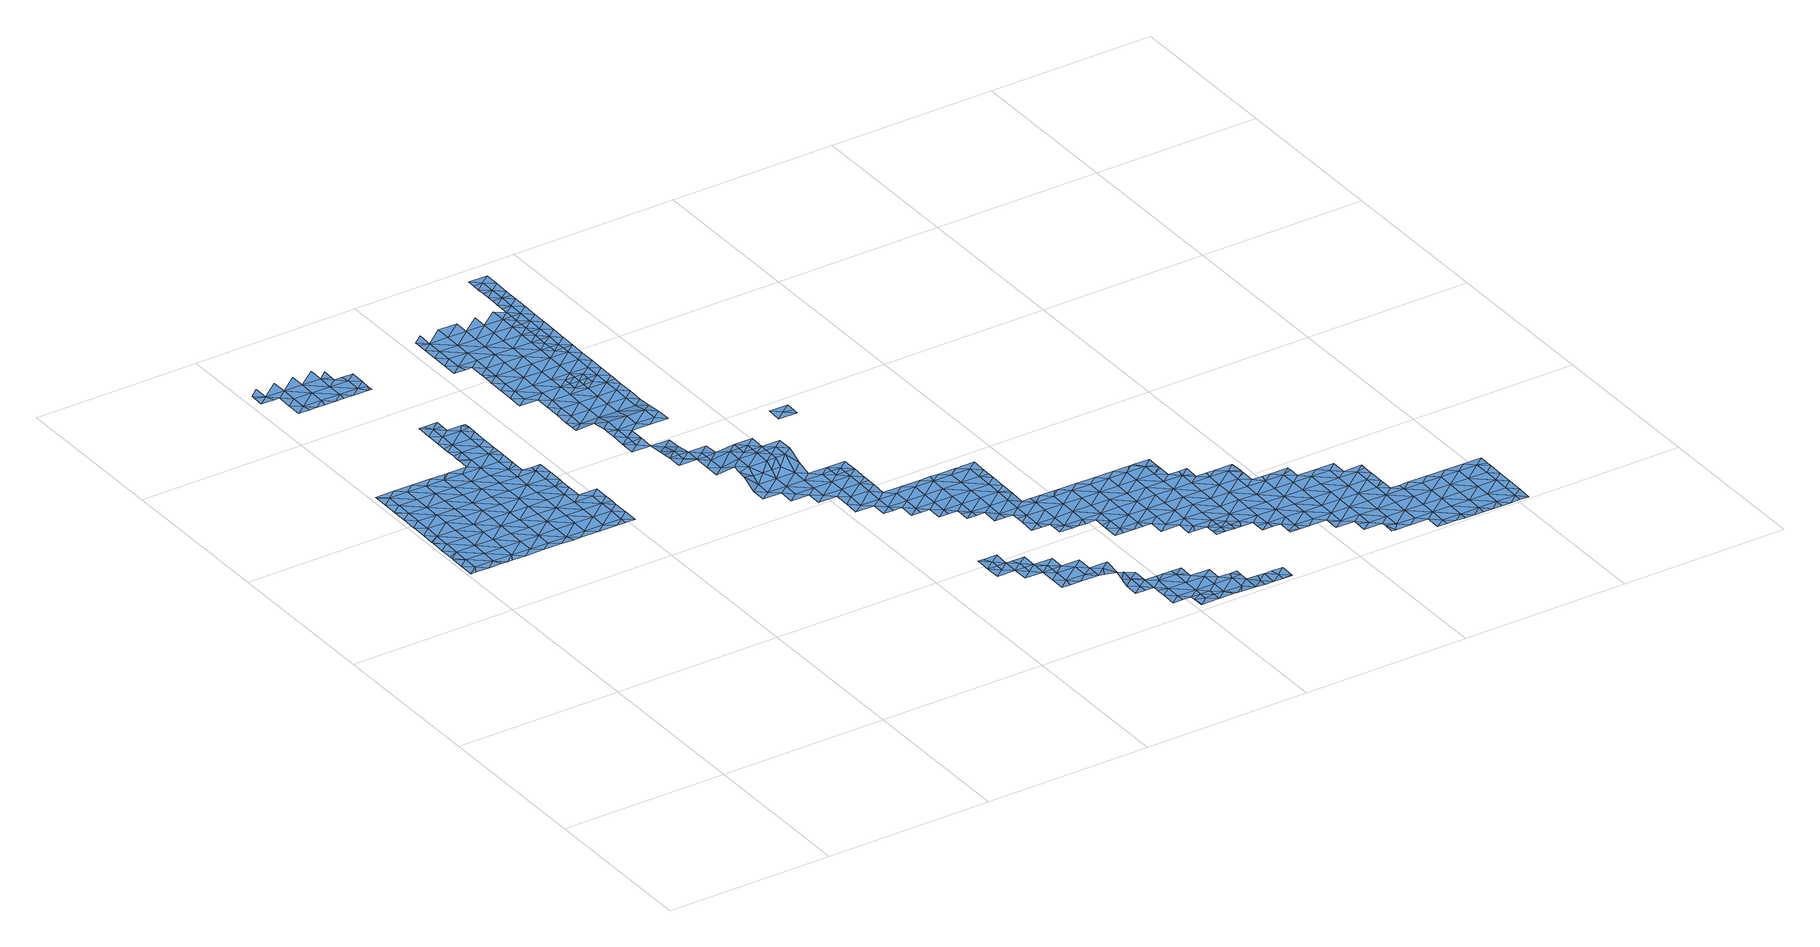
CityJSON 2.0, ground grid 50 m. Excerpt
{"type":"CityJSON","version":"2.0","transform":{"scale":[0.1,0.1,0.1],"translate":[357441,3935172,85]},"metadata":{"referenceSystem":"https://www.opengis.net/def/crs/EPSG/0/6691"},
"CityObjects":{
"waterbody1":{"type":"WaterBody","attributes":{"name":"9","class":"1140","function":"1","WaterBodyRiverFloodingRiskAttribute.description":"5","WaterBodyRiverFloodingRiskAttribute.rankOrg":"2","WaterBodyRiverFloodingRiskAttribute.adminType":"2","WaterBodyRiverFloodingRiskAttribute.scale":"L1"},"geometry":[{"type":"MultiSurface","lod":"1","boundaries":[[[0,1,2]],[[3,0,2]],[[1,0,4]],[[5,4,0]],[[6,7,8]],[[9,6,8]],[[7,6,10]],[[0,3,11]],[[12,11,10]],[[13,0,11]],[[12,10,6]],[[13,14,0]],[[9,15,6]],[[12,13,11]],[[6,16,12]],[[6,15,17]],[[12,16,13]],[[15,18,17]],[[16,6,17]],[[19,17,18]],[[20,13,16]],[[21,13,20]],[[19,22,17]],[[17,22,16]],[[23,20,16]],[[24,22,19]],[[22,23,16]],[[23,25,20]],[[24,26,22]],[[26,27,22]],[[20,25,28]],[[23,29,25]],[[23,22,27]],[[30,27,26]],[[31,32,25]],[[23,33,29]],[[25,29,31]],[[23,27,33]],[[33,34,29]],[[35,27,30]],[[36,33,27]],[[35,30,37]],[[27,35,36]],[[34,33,38]],[[33,36,38]]]}]},
"waterbody2":{"type":"WaterBody","attributes":{"name":"9","class":"1140","function":"1","WaterBodyRiverFloodingRiskAttribute.description":"5","WaterBodyRiverFloodingRiskAttribute.rankOrg":"2","WaterBodyRiverFloodingRiskAttribute.adminType":"2","WaterBodyRiverFloodingRiskAttribute.scale":"L1"},"geometry":[{"type":"MultiSurface","lod":"1","boundaries":[[[39,40,41]],[[42,43,44]],[[45,46,42]],[[42,41,43]],[[47,48,49]],[[47,49,50]],[[50,49,51]],[[49,52,51]],[[52,49,53]],[[52,53,54]],[[55,56,57]],[[58,59,60]],[[61,62,55]],[[45,63,46]],[[45,42,44]],[[64,65,66]],[[61,66,67]],[[68,69,67]],[[70,71,72]],[[73,74,70]],[[43,74,44]],[[40,43,41]],[[50,51,40]],[[75,76,77]],[[52,78,51]],[[79,78,80]],[[79,81,82]],[[83,82,84]],[[85,86,87]],[[86,88,89]],[[90,83,91]],[[92,93,90]],[[94,93,95]],[[94,96,97]],[[98,99,100]],[[101,99,98]],[[102,100,99]],[[100,102,103]],[[102,99,104]],[[104,99,105]],[[105,99,106]],[[107,105,106]],[[80,78,52]],[[102,104,108]],[[102,108,109]],[[109,110,102]],[[103,102,110]],[[109,111,110]],[[112,113,114]],[[115,111,109]],[[108,116,109]],[[108,117,116]],[[118,113,119]],[[88,118,89]],[[120,121,122]],[[87,86,89]],[[87,123,124]],[[125,123,76]],[[126,127,122]],[[77,76,128]],[[128,129,130]],[[131,132,129]],[[122,133,126]],[[133,122,121]],[[117,121,116]],[[134,135,131]],[[108,104,117]],[[105,136,104]],[[134,137,135]],[[138,135,137]],[[107,139,140]],[[141,139,107]],[[107,142,141]],[[142,107,106]],[[106,99,101]],[[54,80,52]],[[143,80,54]],[[143,79,80]],[[79,143,144]],[[79,144,81]],[[145,81,144]],[[146,147,81]],[[147,148,84]],[[83,84,91]],[[148,91,84]],[[90,91,92]],[[92,91,149]],[[149,91,148]],[[149,150,92]],[[151,92,150]],[[151,152,92]],[[152,93,92]],[[95,93,152]],[[96,94,153]],[[153,94,95]],[[146,81,145]],[[154,155,156]],[[156,155,157]],[[158,159,160]],[[158,161,159]],[[157,155,162]],[[163,162,164]],[[163,165,166]],[[166,167,168]],[[159,161,168]],[[169,49,48]],[[170,47,50]],[[49,169,53]],[[56,55,62]],[[54,53,171]],[[143,54,172]],[[143,173,144]],[[144,173,145]],[[147,84,81]],[[82,81,84]],[[174,68,175]],[[68,174,69]],[[67,69,176]],[[67,176,61]],[[61,176,62]],[[57,60,55]],[[55,60,59]],[[55,59,61]],[[59,66,61]],[[64,66,59]],[[58,64,59]],[[177,64,58]],[[63,64,177]],[[45,64,63]],[[64,45,44]],[[64,44,65]],[[44,74,65]],[[74,73,65]],[[65,73,66]],[[73,70,72]],[[73,72,66]],[[66,72,67]],[[67,72,68]],[[72,71,68]],[[71,138,68]],[[70,138,71]],[[132,131,135]],[[135,138,132]],[[70,132,138]],[[129,132,70]],[[130,129,70]],[[74,130,70]],[[74,128,130]],[[77,128,74]],[[43,77,74]],[[75,77,43]],[[40,75,43]],[[51,75,40]],[[75,51,76]],[[51,125,76]],[[78,125,51]],[[124,123,125]],[[78,124,125]],[[79,124,78]],[[82,124,79]],[[85,87,124]],[[85,124,82]],[[85,82,83]],[[85,83,86]],[[86,83,88]],[[88,83,90]],[[93,88,90]],[[94,88,93]],[[118,88,94]],[[118,94,97]],[[118,97,113]],[[97,114,113]],[[114,97,96]],[[112,115,113]],[[113,115,109]],[[109,119,113]],[[119,109,116]],[[116,121,119]],[[119,121,120]],[[119,120,118]],[[118,120,89]],[[122,89,120]],[[89,122,87]],[[87,122,127]],[[87,127,123]],[[123,127,76]],[[76,127,126]],[[76,126,128]],[[128,126,129]],[[129,126,131]],[[131,126,133]],[[121,131,133]],[[117,131,121]],[[131,117,134]],[[134,117,104]],[[134,104,136]],[[134,136,137]],[[178,155,154]],[[179,155,178]],[[180,155,179]],[[162,155,180]],[[162,180,164]],[[181,182,163]],[[182,183,163]],[[182,184,183]],[[184,185,183]],[[186,173,187]],[[143,187,173]],[[187,143,188]],[[188,143,172]],[[172,189,188]],[[190,189,172]],[[191,167,165]],[[167,166,165]],[[191,165,188]],[[183,188,165]],[[192,191,188]],[[142,193,141]],[[190,54,171]],[[54,190,172]],[[192,188,189]],[[183,187,188]],[[186,187,185]],[[187,183,185]],[[163,183,165]],[[181,163,164]],[[193,142,194]],[[194,142,195]],[[195,142,106]],[[195,106,196]],[[196,106,101]],[[158,157,161]],[[161,157,162]],[[161,162,163]],[[161,163,166]],[[161,166,168]],[[40,170,50]],[[39,170,40]],[[197,136,105]],[[68,138,198]],[[199,200,201]],[[197,199,201]],[[197,107,140]],[[105,107,197]],[[198,175,68]],[[137,136,197]],[[201,137,197]],[[137,201,138]],[[138,201,198]],[[201,200,198]],[[198,200,175]],[[197,202,199]],[[202,197,140]]]}]},
"waterbody3":{"type":"WaterBody","attributes":{"name":"9","class":"1140","function":"1","WaterBodyRiverFloodingRiskAttribute.description":"5","WaterBodyRiverFloodingRiskAttribute.rankOrg":"2","WaterBodyRiverFloodingRiskAttribute.adminType":"2","WaterBodyRiverFloodingRiskAttribute.scale":"L1"},"geometry":[{"type":"MultiSurface","lod":"1","boundaries":[[[203,204,205]],[[204,203,206]],[[207,208,209]],[[210,203,205]],[[207,211,208]],[[212,213,206]],[[203,212,206]],[[211,214,208]],[[215,216,217]],[[218,209,208]],[[216,219,217]],[[220,209,218]],[[221,222,215]],[[223,224,225]],[[212,226,213]],[[224,227,225]],[[222,221,228]],[[229,230,223]],[[221,215,217]],[[225,229,223]],[[220,231,232]],[[233,213,226]],[[219,234,217]],[[220,218,231]],[[210,235,203]],[[236,218,208]],[[214,236,208]],[[237,212,203]],[[226,238,233]],[[227,239,225]],[[240,241,230]],[[242,221,217]],[[243,228,221]],[[229,240,230]],[[210,228,243]],[[244,245,246]],[[214,233,238]],[[247,242,217]],[[244,232,245]],[[247,217,234]],[[232,231,245]],[[243,235,210]],[[248,231,218]],[[249,229,225]],[[241,250,251]],[[240,250,241]],[[236,252,218]],[[236,214,238]],[[253,225,239]],[[251,250,254]],[[239,246,255]],[[246,245,255]],[[256,243,221]],[[203,235,237]],[[226,257,238]],[[258,221,242]],[[226,212,257]],[[250,259,254]],[[253,239,255]],[[258,256,221]],[[256,235,243]],[[257,212,237]],[[245,231,248]],[[249,225,253]],[[240,229,249]],[[260,236,238]],[[218,252,248]],[[261,255,245]],[[260,252,236]],[[262,261,245]],[[263,237,235]],[[264,238,257]],[[250,240,265]],[[266,253,255]],[[245,248,262]],[[258,242,267]],[[240,249,265]],[[260,238,264]],[[261,266,255]],[[268,257,237]],[[266,249,253]],[[235,256,269]],[[260,270,252]],[[250,265,271]],[[235,269,263]],[[257,268,264]],[[272,265,249]],[[273,258,267]],[[274,250,271]],[[248,252,275]],[[266,272,249]],[[275,252,270]],[[256,276,269]],[[237,263,268]],[[260,264,277]],[[256,258,276]],[[262,248,278]],[[279,270,260]],[[265,280,271]],[[281,260,277]],[[258,273,276]],[[282,263,269]],[[283,266,261]],[[284,264,268]],[[285,280,265]],[[267,286,273]],[[248,275,278]],[[277,264,284]],[[276,287,269]],[[285,265,272]],[[260,281,279]],[[288,274,271]],[[261,262,283]],[[287,282,269]],[[289,268,263]],[[280,288,271]],[[262,278,283]],[[290,276,273]],[[266,291,272]],[[292,270,279]],[[277,284,293]],[[282,289,263]],[[273,286,290]],[[294,284,268]],[[295,287,276]],[[275,270,296]],[[290,295,276]],[[275,297,278]],[[266,283,291]],[[291,298,272]],[[272,299,285]],[[292,279,300]],[[296,270,292]],[[293,284,301]],[[278,297,283]],[[287,302,282]],[[294,268,289]],[[300,303,292]],[[297,275,296]],[[287,295,302]],[[301,284,294]],[[283,304,291]],[[272,298,299]],[[280,285,305]],[[282,306,289]],[[282,302,306]],[[307,296,292]],[[308,309,303]],[[285,299,305]],[[310,292,303]],[[309,301,294]],[[308,301,309]],[[283,297,304]],[[289,311,294]],[[310,307,292]],[[312,313,291]],[[289,306,311]],[[314,297,296]],[[280,305,315]],[[310,303,309]],[[291,304,312]],[[298,291,313]],[[294,316,309]],[[317,294,311]],[[316,294,317]],[[304,297,318]],[[299,298,319]],[[316,320,309]],[[309,320,310]],[[321,322,304]],[[304,322,312]],[[314,296,307]],[[304,318,321]],[[298,313,319]],[[318,297,314]],[[305,299,323]],[[320,324,310]],[[310,324,307]],[[325,326,312]],[[325,312,322]],[[313,312,326]],[[299,319,323]],[[327,318,314]],[[324,328,307]],[[307,328,314]],[[329,330,313]],[[329,313,326]],[[319,313,330]],[[305,323,331]],[[332,333,319]],[[334,314,328]],[[332,319,330]],[[327,314,334]],[[323,319,333]],[[335,336,323]],[[335,323,333]],[[331,323,336]]]}]},
"waterbody4":{"type":"WaterBody","attributes":{"name":"9","class":"1140","function":"1","WaterBodyRiverFloodingRiskAttribute.description":"5","WaterBodyRiverFloodingRiskAttribute.rankOrg":"3","WaterBodyRiverFloodingRiskAttribute.adminType":"2","WaterBodyRiverFloodingRiskAttribute.scale":"L1"},"geometry":[{"type":"MultiSurface","lod":"1","boundaries":[[[234,219,337]],[[234,337,338]],[[339,338,337]],[[216,339,337]],[[219,216,337]]]}]},
"waterbody5":{"type":"WaterBody","attributes":{"name":"9","class":"1140","function":"1","WaterBodyRiverFloodingRiskAttribute.description":"5","WaterBodyRiverFloodingRiskAttribute.rankOrg":"3","WaterBodyRiverFloodingRiskAttribute.adminType":"2","WaterBodyRiverFloodingRiskAttribute.scale":"L1"},"geometry":[{"type":"MultiSurface","lod":"1","boundaries":[[[340,341,342]],[[343,340,342]],[[344,342,345]],[[346,343,342]],[[344,346,342]],[[342,341,345]]]}]},
"waterbody6":{"type":"WaterBody","attributes":{"name":"9","class":"1140","function":"1","WaterBodyRiverFloodingRiskAttribute.description":"5","WaterBodyRiverFloodingRiskAttribute.rankOrg":"2","WaterBodyRiverFloodingRiskAttribute.adminType":"2","WaterBodyRiverFloodingRiskAttribute.scale":"L1"},"geometry":[{"type":"MultiSurface","lod":"1","boundaries":[[[347,348,349]],[[349,350,347]],[[351,348,347]],[[352,348,351]],[[353,352,351]],[[350,354,347]],[[355,356,350]],[[347,357,351]],[[358,353,351]],[[359,356,355]],[[356,354,350]],[[351,357,358]],[[347,354,357]],[[356,360,354]],[[361,362,359]],[[363,358,357]],[[364,362,361]],[[356,359,360]],[[365,357,354]],[[360,366,354]],[[367,363,357]],[[359,362,360]],[[368,369,370]],[[366,365,354]],[[365,367,357]],[[369,371,364]],[[370,372,368]],[[362,373,360]],[[371,369,368]],[[362,364,374]],[[360,373,366]],[[365,375,367]],[[376,375,377]],[[378,365,366]],[[376,367,375]],[[364,371,374]],[[379,371,368]],[[362,374,373]],[[380,381,372]],[[382,368,372]],[[383,378,366]],[[373,383,366]],[[384,385,386]],[[387,375,365]],[[384,377,385]],[[378,387,365]],[[380,388,381]],[[377,375,385]],[[382,372,381]],[[389,381,388]],[[387,390,375]],[[379,368,382]],[[375,390,385]],[[391,386,385]],[[374,371,392]],[[374,393,373]],[[390,391,385]],[[373,394,383]],[[392,371,379]],[[395,389,396]],[[389,397,381]],[[398,378,383]],[[394,399,383]],[[395,396,400]],[[382,401,379]],[[397,402,381]],[[399,398,383]],[[373,393,394]],[[395,397,389]],[[374,392,393]],[[402,401,382]],[[382,381,402]],[[403,392,379]],[[404,395,400]],[[401,403,379]],[[405,394,393]],[[406,393,392]],[[407,404,408]],[[409,392,403]],[[410,395,404]],[[406,392,409]],[[411,405,393]],[[408,412,407]],[[413,401,402]],[[411,393,406]],[[397,395,414]],[[397,415,402]],[[410,404,407]],[[416,407,412]],[[414,395,410]],[[414,415,397]],[[415,413,402]],[[416,417,407]],[[418,419,416]],[[407,420,410]],[[418,421,419]],[[421,422,419]],[[419,417,416]],[[420,423,410]],[[424,413,415]],[[407,417,420]],[[425,415,414]],[[419,422,426]],[[414,410,423]],[[427,426,428]],[[429,419,426]],[[425,424,415]],[[419,430,417]],[[427,428,431]],[[425,414,423]],[[417,432,420]],[[426,427,429]],[[432,423,420]],[[419,429,430]],[[433,434,435]],[[427,431,436]],[[433,437,434]],[[424,425,438]],[[417,430,432]],[[423,439,425]],[[440,435,434]],[[441,435,440]],[[432,439,423]],[[442,438,425]],[[436,441,440]],[[437,443,434]],[[427,436,444]],[[429,427,445]],[[429,446,430]],[[436,440,444]],[[443,447,434]],[[446,432,430]],[[448,440,434]],[[427,444,445]],[[449,450,443]],[[449,451,450]],[[442,425,452]],[[425,439,452]],[[447,448,434]],[[451,453,450]],[[454,444,440]],[[429,445,446]],[[432,455,439]],[[447,443,450]],[[446,455,432]],[[456,445,444]],[[452,457,442]],[[453,458,450]],[[454,456,444]],[[459,452,439]],[[454,440,448]],[[458,460,450]],[[461,445,456]],[[462,447,450]],[[446,445,461]],[[439,455,463]],[[457,452,464]],[[460,462,450]],[[446,465,455]],[[466,446,461]],[[459,439,463]],[[467,460,458]],[[468,448,447]],[[446,466,465]],[[464,452,459]],[[456,454,469]],[[468,454,448]],[[470,455,465]],[[463,455,470]],[[471,469,454]],[[472,460,467]],[[468,447,462]],[[473,474,475]],[[476,477,463]],[[463,477,459]],[[478,473,475]],[[479,464,459]],[[463,470,476]],[[480,471,454]],[[468,480,454]],[[474,481,482]],[[472,483,460]],[[473,481,474]],[[460,483,462]],[[482,481,472]],[[459,477,479]],[[478,484,473]],[[485,468,462]],[[483,486,462]],[[472,481,483]],[[484,487,473]],[[488,480,468]],[[471,480,489]],[[490,483,481]],[[485,462,486]],[[481,473,490]],[[488,491,480]],[[489,480,491]],[[484,492,487]],[[473,487,490]],[[493,486,483]],[[468,485,488]],[[490,494,483]],[[495,487,492]],[[493,483,494]],[[493,496,486]],[[496,488,485]],[[497,490,487]],[[498,499,495]],[[485,486,496]],[[491,488,500]],[[487,495,501]],[[490,502,494]],[[499,498,503]],[[495,499,501]],[[502,493,494]],[[487,501,497]],[[500,488,504]],[[488,496,504]],[[505,506,507]],[[503,508,499]],[[490,497,502]],[[503,507,506]],[[504,509,500]],[[496,493,510]],[[501,511,497]],[[501,499,511]],[[493,502,510]],[[503,506,508]],[[506,505,512]],[[513,514,496]],[[499,508,511]],[[497,515,502]],[[496,510,513]],[[504,496,514]],[[516,508,506]],[[517,497,511]],[[509,504,514]],[[502,518,510]],[[506,512,516]],[[515,518,502]],[[497,517,515]],[[508,519,511]],[[510,520,513]],[[514,521,509]],[[512,522,516]],[[523,519,508]],[[523,508,516]],[[524,514,513]],[[511,525,517]],[[522,526,516]],[[510,518,520]],[[527,528,529]],[[525,530,517]],[[530,518,515]],[[524,513,520]],[[514,524,521]],[[516,531,523]],[[511,519,525]],[[515,517,530]],[[526,528,532]],[[528,527,532]],[[516,526,531]],[[533,520,518]],[[534,532,527]],[[526,532,531]],[[519,523,535]],[[536,521,524]],[[535,523,531]],[[519,537,525]],[[533,518,530]],[[533,538,520]],[[520,539,524]],[[534,540,532]],[[541,542,543]],[[532,540,531]],[[537,519,535]],[[525,544,530]],[[543,542,534]],[[539,545,524]],[[536,524,545]],[[541,546,542]],[[542,540,534]],[[544,525,537]],[[520,538,539]],[[540,547,531]],[[544,548,530]],[[547,549,531]],[[539,550,545]],[[542,546,551]],[[538,533,552]],[[535,531,549]],[[533,530,553]],[[554,555,556]],[[551,557,542]],[[553,530,548]],[[555,558,551]],[[542,559,540]],[[539,538,560]],[[538,552,561]],[[552,533,553]],[[537,535,562]],[[538,561,560]],[[557,559,542]],[[555,554,558]],[[550,539,563]],[[562,535,549]],[[564,548,544]],[[565,539,560]],[[563,539,565]],[[557,551,558]],[[544,537,564]],[[566,558,554]],[[547,540,559]],[[552,553,567]],[[568,549,547]],[[564,537,562]],[[553,548,569]],[[559,568,547]],[[570,553,569]],[[571,548,564]],[[572,558,566]],[[567,553,573]],[[558,574,557]],[[569,548,571]],[[568,575,549]],[[553,570,573]],[[572,574,558]],[[574,559,557]],[[562,549,575]],[[575,576,562]],[[562,577,564]],[[569,571,578]],[[576,577,562]],[[579,568,559]],[[566,580,572]],[[564,581,571]],[[582,579,559]],[[579,575,568]],[[577,581,564]],[[578,571,583]],[[559,574,582]],[[580,584,572]],[[572,584,574]],[[585,586,580]],[[583,571,581]],[[585,587,586]],[[575,588,576]],[[576,589,577]],[[590,588,575]],[[574,591,582]],[[590,575,579]],[[587,592,586]],[[588,589,576]],[[593,581,577]],[[580,586,584]],[[589,594,577]],[[594,593,577]],[[582,595,579]],[[574,584,591]],[[591,595,582]],[[593,596,581]],[[583,581,597]],[[598,599,600]],[[597,581,596]],[[600,599,592]],[[595,601,579]],[[602,599,598]],[[589,588,603]],[[604,597,596]],[[586,592,605]],[[584,586,606]],[[590,579,607]],[[592,599,605]],[[606,586,605]],[[579,601,607]],[[603,588,608]],[[609,610,611]],[[591,584,612]],[[588,590,613]],[[588,613,608]],[[584,606,612]],[[595,614,601]],[[615,610,609]],[[590,607,613]],[[610,615,602]],[[595,591,614]],[[605,599,616]],[[599,602,616]],[[591,612,614]],[[617,607,601]],[[616,602,615]],[[615,609,618]],[[606,605,619]],[[620,608,613]],[[619,605,616]],[[613,607,621]],[[601,614,622]],[[617,601,622]],[[623,616,615]],[[624,613,621]],[[606,619,625]],[[621,607,617]],[[612,606,626]],[[613,624,620]],[[627,623,615]],[[615,618,627]],[[606,625,626]],[[614,612,628]],[[619,616,623]],[[628,612,626]],[[622,614,628]],[[629,621,617]],[[618,630,627]],[[617,622,631]],[[619,623,632]],[[625,619,633]],[[634,629,617]],[[622,628,631]],[[633,619,632]],[[635,630,636]],[[626,625,633]],[[637,628,626]],[[634,617,631]],[[636,638,635]],[[623,627,639]],[[627,630,639]],[[640,632,623]],[[641,626,633]],[[628,642,631]],[[643,634,631]],[[630,635,639]],[[644,635,638]],[[640,633,632]],[[637,626,641]],[[637,642,628]],[[623,639,645]],[[642,643,631]],[[629,634,646]],[[647,639,635]],[[643,646,634]],[[644,647,635]],[[623,645,640]],[[641,633,648]],[[640,649,633]],[[648,650,641]],[[637,641,651]],[[648,633,649]],[[641,650,651]],[[652,642,637]],[[644,653,647]],[[654,639,647]],[[652,637,651]],[[645,639,655]],[[656,648,649]],[[643,642,657]],[[653,658,647]],[[655,639,654]],[[659,642,652]],[[640,645,660]],[[657,642,659]],[[649,640,660]],[[656,649,661]],[[647,662,654]],[[645,655,660]],[[663,661,649]],[[647,658,662]],[[654,664,655]],[[663,649,660]],[[662,664,654]],[[658,665,662]],[[666,660,655]],[[664,667,655]],[[663,668,661]],[[665,669,662]],[[667,666,655]],[[660,670,663]],[[666,670,660]],[[669,671,662]],[[662,671,664]],[[672,667,664]],[[668,663,670]],[[669,673,671]],[[674,672,664]],[[672,666,667]],[[664,671,674]],[[673,675,671]],[[676,670,666]],[[672,677,666]],[[668,670,678]],[[675,679,671]],[[674,671,679]],[[680,679,675]],[[666,677,676]],[[678,670,676]],[[674,679,681]],[[672,674,682]],[[680,683,679]],[[682,674,681]],[[677,672,682]],[[684,678,676]],[[683,685,679]],[[681,679,685]],[[686,684,676]],[[677,682,687]],[[676,677,686]],[[688,681,685]],[[682,681,688]],[[677,687,686]],[[688,689,682]],[[682,689,687]],[[690,686,687]],[[689,690,687]],[[691,684,686]],[[692,691,686]],[[692,686,690]]]}]},
"waterbody7":{"type":"WaterBody","attributes":{"name":"9","class":"1140","function":"1","WaterBodyRiverFloodingRiskAttribute.description":"5","WaterBodyRiverFloodingRiskAttribute.rankOrg":"2","WaterBodyRiverFloodingRiskAttribute.adminType":"2","WaterBodyRiverFloodingRiskAttribute.scale":"L1"},"geometry":[{"type":"MultiSurface","lod":"1","boundaries":[[[693,694,338]],[[695,696,693]],[[695,697,340]],[[693,696,694]],[[338,698,693]],[[343,695,340]],[[697,695,698]],[[695,693,698]],[[343,346,695]],[[346,696,695]]]}]},
"waterbody8":{"type":"WaterBody","attributes":{"name":"9","class":"1140","function":"1","WaterBodyRiverFloodingRiskAttribute.description":"5","WaterBodyRiverFloodingRiskAttribute.rankOrg":"2","WaterBodyRiverFloodingRiskAttribute.adminType":"2","WaterBodyRiverFloodingRiskAttribute.scale":"L1"},"geometry":[{"type":"MultiSurface","lod":"1","boundaries":[[[699,700,701]],[[702,699,701]],[[345,702,701]],[[345,701,346]],[[346,701,700]]]}]},
"waterbody9":{"type":"WaterBody","attributes":{"name":"9","class":"1140","function":"1","WaterBodyRiverFloodingRiskAttribute.description":"5","WaterBodyRiverFloodingRiskAttribute.rankOrg":"3","WaterBodyRiverFloodingRiskAttribute.adminType":"2","WaterBodyRiverFloodingRiskAttribute.scale":"L1"},"geometry":[{"type":"MultiSurface","lod":"1","boundaries":[[[353,703,704]],[[704,703,705]],[[705,703,706]],[[707,705,706]],[[705,707,708]],[[707,709,708]],[[710,709,707]],[[710,707,711]],[[712,699,711]],[[384,386,713]],[[714,377,713]],[[714,713,703]],[[713,377,384]],[[715,712,711]],[[707,706,711]],[[703,713,706]],[[699,710,711]],[[353,358,703]],[[699,702,710]],[[353,704,352]],[[714,703,358]],[[367,376,363]],[[358,363,714]],[[363,376,714]],[[376,377,714]],[[711,716,715]],[[706,716,711]],[[706,713,716]],[[717,716,713]],[[713,386,717]],[[345,709,710]],[[702,345,710]]]}]},
"waterbody10":{"type":"WaterBody","attributes":{"name":"9","class":"1140","function":"1","WaterBodyRiverFloodingRiskAttribute.description":"5","WaterBodyRiverFloodingRiskAttribute.rankOrg":"2","WaterBodyRiverFloodingRiskAttribute.adminType":"2","WaterBodyRiverFloodingRiskAttribute.scale":"L1"},"geometry":[{"type":"MultiSurface","lod":"1","boundaries":[[[718,719,720]],[[721,718,720]],[[721,720,722]],[[720,723,722]],[[719,723,720]]]}]},
"waterbody11":{"type":"WaterBody","attributes":{"name":"9","class":"1140","function":"1","WaterBodyRiverFloodingRiskAttribute.description":"5","WaterBodyRiverFloodingRiskAttribute.rankOrg":"3","WaterBodyRiverFloodingRiskAttribute.adminType":"2","WaterBodyRiverFloodingRiskAttribute.scale":"L1"},"geometry":[{"type":"MultiSurface","lod":"1","boundaries":[[[718,724,719]],[[725,719,724]],[[726,724,727]],[[726,725,724]],[[721,727,724]],[[721,724,718]]]}]},
"waterbody12":{"type":"WaterBody","attributes":{"name":"9","class":"1140","function":"1","WaterBodyRiverFloodingRiskAttribute.description":"5","WaterBodyRiverFloodingRiskAttribute.rankOrg":"1","WaterBodyRiverFloodingRiskAttribute.adminType":"2","WaterBodyRiverFloodingRiskAttribute.scale":"L1"},"geometry":[{"type":"MultiSurface","lod":"1","boundaries":[[[722,728,729]],[[730,722,729]],[[731,730,729]],[[728,732,729]],[[732,731,729]]]}]},
"waterbody13":{"type":"WaterBody","attributes":{"name":"9","class":"1140","function":"1","WaterBodyRiverFloodingRiskAttribute.description":"5","WaterBodyRiverFloodingRiskAttribute.rankOrg":"2","WaterBodyRiverFloodingRiskAttribute.adminType":"2","WaterBodyRiverFloodingRiskAttribute.scale":"L1"},"geometry":[{"type":"MultiSurface","lod":"1","boundaries":[[[733,712,734]],[[386,733,734]],[[734,715,716]],[[716,717,734]],[[734,712,715]],[[717,386,734]]]}]},
"waterbody14":{"type":"WaterBody","attributes":{"name":"9","class":"1140","function":"1","WaterBodyRiverFloodingRiskAttribute.description":"5","WaterBodyRiverFloodingRiskAttribute.rankOrg":"3","WaterBodyRiverFloodingRiskAttribute.adminType":"2","WaterBodyRiverFloodingRiskAttribute.scale":"L1"},"geometry":[{"type":"MultiSurface","lod":"1","boundaries":[[[735,736,737]],[[736,722,730]],[[721,722,736]],[[735,721,736]],[[730,731,736]],[[737,736,731]]]}]},
"waterbody15":{"type":"WaterBody","attributes":{"name":"9","class":"1140","function":"1","WaterBodyRiverFloodingRiskAttribute.description":"5","WaterBodyRiverFloodingRiskAttribute.rankOrg":"1","WaterBodyRiverFloodingRiskAttribute.adminType":"2","WaterBodyRiverFloodingRiskAttribute.scale":"L1"},"geometry":[{"type":"MultiSurface","lod":"1","boundaries":[[[300,281,738]],[[281,277,738]],[[738,277,293]],[[308,293,301]],[[300,279,281]],[[293,308,738]],[[303,738,308]],[[303,300,738]]]}]},
"waterbody16":{"type":"WaterBody","attributes":{"name":"9","class":"1140","function":"1","WaterBodyRiverFloodingRiskAttribute.description":"5","WaterBodyRiverFloodingRiskAttribute.rankOrg":"3","WaterBodyRiverFloodingRiskAttribute.adminType":"2","WaterBodyRiverFloodingRiskAttribute.scale":"L1"},"geometry":[{"type":"MultiSurface","lod":"1","boundaries":[[[739,740,741]],[[741,740,742]],[[743,741,731]],[[741,742,731]],[[732,739,741]],[[743,732,741]]]}]},
"waterbody17":{"type":"WaterBody","attributes":{"name":"9","class":"1140","function":"1","WaterBodyRiverFloodingRiskAttribute.description":"5","WaterBodyRiverFloodingRiskAttribute.rankOrg":"2","WaterBodyRiverFloodingRiskAttribute.adminType":"2","WaterBodyRiverFloodingRiskAttribute.scale":"L1"},"geometry":[{"type":"MultiSurface","lod":"1","boundaries":[[[744,740,745]],[[745,746,747]],[[748,749,746]],[[746,750,747]],[[751,746,752]],[[751,748,746]],[[745,752,746]],[[740,752,745]],[[739,752,740]],[[746,749,750]],[[739,732,752]],[[745,753,744]],[[745,747,753]],[[747,754,753]],[[754,747,755]],[[747,750,755]],[[732,751,752]]]}]},
"waterbody18":{"type":"WaterBody","attributes":{"name":"9","class":"1140","function":"1","WaterBodyRiverFloodingRiskAttribute.description":"5","WaterBodyRiverFloodingRiskAttribute.rankOrg":"1","WaterBodyRiverFloodingRiskAttribute.adminType":"2","WaterBodyRiverFloodingRiskAttribute.scale":"L1"},"geometry":[{"type":"MultiSurface","lod":"1","boundaries":[[[398,399,756]],[[757,398,756]],[[405,411,756]],[[757,756,411]],[[405,756,394]],[[394,756,399]]]}]},
"waterbody19":{"type":"WaterBody","attributes":{"name":"9","class":"1140","function":"1","WaterBodyRiverFloodingRiskAttribute.description":"5","WaterBodyRiverFloodingRiskAttribute.rankOrg":"3","WaterBodyRiverFloodingRiskAttribute.adminType":"2","WaterBodyRiverFloodingRiskAttribute.scale":"L1"},"geometry":[{"type":"MultiSurface","lod":"1","boundaries":[[[758,759,760]],[[760,759,761]],[[760,761,753]],[[758,760,755]],[[753,755,760]]]}]},
"waterbody20":{"type":"WaterBody","attributes":{"name":"9","class":"1140","function":"1","WaterBodyRiverFloodingRiskAttribute.description":"5","WaterBodyRiverFloodingRiskAttribute.rankOrg":"1","WaterBodyRiverFloodingRiskAttribute.adminType":"2","WaterBodyRiverFloodingRiskAttribute.scale":"L1"},"geometry":[{"type":"MultiSurface","lod":"1","boundaries":[[[762,763,764]],[[327,334,765]],[[766,764,767]],[[764,766,768]],[[769,764,768]],[[764,769,762]],[[769,768,770]],[[765,318,327]],[[771,772,773]],[[764,763,767]],[[329,326,774]],[[330,329,774]],[[332,330,773]],[[333,332,773]],[[335,333,772]],[[336,335,772]],[[775,336,776]],[[777,775,776]],[[778,779,780]],[[765,334,780]],[[779,765,780]],[[779,322,765]],[[321,318,765]],[[321,765,322]],[[325,322,779]],[[326,325,779]],[[774,326,779]],[[774,779,778]],[[781,774,778]],[[773,330,774]],[[781,773,774]],[[771,773,781]],[[772,333,773]],[[770,782,769]],[[772,771,783]],[[776,336,772]],[[783,776,772]],[[776,783,784]],[[782,785,769]],[[782,786,785]],[[786,777,785]],[[769,787,762]],[[785,777,776]],[[785,776,784]],[[788,785,784]],[[787,785,788]],[[769,785,787]]]}]},
"waterbody21":{"type":"WaterBody","attributes":{"name":"9","class":"1140","function":"1","WaterBodyRiverFloodingRiskAttribute.description":"5","WaterBodyRiverFloodingRiskAttribute.rankOrg":"2","WaterBodyRiverFloodingRiskAttribute.adminType":"2","WaterBodyRiverFloodingRiskAttribute.scale":"L1"},"geometry":[{"type":"MultiSurface","lod":"1","boundaries":[[[789,790,791]],[[792,791,790]],[[793,794,790]],[[794,792,790]],[[793,790,789]]]}]},
"waterbody22":{"type":"WaterBody","attributes":{"name":"9","class":"1140","function":"1","WaterBodyRiverFloodingRiskAttribute.description":"5","WaterBodyRiverFloodingRiskAttribute.rankOrg":"1","WaterBodyRiverFloodingRiskAttribute.adminType":"2","WaterBodyRiverFloodingRiskAttribute.scale":"L1"},"geometry":[{"type":"MultiSurface","lod":"1","boundaries":[[[795,796,797]],[[796,795,798]],[[797,799,800]],[[797,796,799]],[[797,800,801]],[[801,795,797]],[[802,795,801]],[[803,801,800]]]}]},
"waterbody23":{"type":"WaterBody","attributes":{"name":"9","class":"1140","function":"1","WaterBodyRiverFloodingRiskAttribute.description":"5","WaterBodyRiverFloodingRiskAttribute.rankOrg":"2","WaterBodyRiverFloodingRiskAttribute.adminType":"2","WaterBodyRiverFloodingRiskAttribute.scale":"L1"},"geometry":[{"type":"MultiSurface","lod":"1","boundaries":[[[804,805,806]],[[807,808,809]],[[810,809,808]],[[809,810,811]],[[812,811,810]],[[813,814,802]],[[815,816,817]],[[816,815,818]],[[818,815,819]],[[820,818,819]],[[821,822,818]],[[816,818,822]],[[802,812,813]],[[823,809,811]],[[824,825,826]],[[824,827,825]],[[828,825,827]],[[825,828,829]],[[829,830,825]],[[825,830,826]],[[830,831,826]],[[830,829,832]],[[800,799,824]],[[814,813,833]],[[834,833,813]],[[835,834,836]],[[837,838,839]],[[840,841,842]],[[807,843,808]],[[842,841,844]],[[810,808,806]],[[813,836,834]],[[836,813,812]],[[836,812,810]],[[836,810,806]],[[805,835,836]],[[806,805,836]],[[805,838,837]],[[805,804,838]],[[759,844,841]],[[845,808,843]],[[844,846,842]],[[839,838,846]],[[846,838,842]],[[842,838,804]],[[847,840,842]],[[847,842,804]],[[848,804,806]],[[806,849,848]],[[849,806,808]],[[845,849,808]],[[850,830,832]],[[851,831,852]],[[826,831,851]],[[853,826,851]],[[853,823,811]],[[821,818,820]],[[799,854,824]],[[824,854,827]],[[829,855,832]],[[855,822,832]],[[821,832,822]],[[850,832,821]],[[801,803,812]],[[812,803,856]],[[803,824,856]],[[800,824,803]],[[802,801,812]],[[812,856,811]],[[856,824,826]],[[853,856,826]],[[856,853,811]]]}]},
"waterbody24":{"type":"WaterBody","attributes":{"name":"9","class":"1140","function":"1","WaterBodyRiverFloodingRiskAttribute.description":"5","WaterBodyRiverFloodingRiskAttribute.rankOrg":"3","WaterBodyRiverFloodingRiskAttribute.adminType":"2","WaterBodyRiverFloodingRiskAttribute.scale":"L1"},"geometry":[{"type":"MultiSurface","lod":"1","boundaries":[[[857,858,859]],[[859,858,860]],[[859,860,512]],[[860,858,529]],[[529,528,860]],[[522,512,860]],[[526,522,860]],[[860,528,526]]]}]}
},
"vertices":[
[49,2241,14],[21,2251,14],[20,2218,14],[60,2217,14],[21,2264,14],[50,2287,14],[104,2147,14],[76,2170,14],[75,2125,14],[110,2124,14],[76,2171,14],[77,2217,14],[105,2194,14],[106,2240,14],[106,2286,14],[132,2124,14],[162,2193,14],[161,2146,14],[156,2123,14],[189,2123,14],[162,2239,14],[163,2285,14],[217,2145,14],[218,2192,14],[215,2122,14],[219,2238,14],[245,2122,14],[274,2145,14],[220,2284,14],[247,2214,14],[291,2121,14],[247,2230,14],[248,2261,14],[275,2191,14],[270,2214,14],[302,2139,14],[303,2167,14],[302,2121,14],[304,2213,14],
[461,1455,11],[433,1449,11],[461,1425,11],[460,1379,11],[432,1402,11],[432,1356,11],[488,1355,11],[517,1378,11],[462,1517,11],[463,1564,11],[434,1541,11],[434,1495,11],[377,1496,11],[378,1542,11],[407,1565,11],[379,1588,11],[486,1217,11],[485,1194,11],[514,1193,11],[515,1286,11],[487,1263,11],[515,1239,11],[429,1218,11],[457,1194,11],[516,1332,11],[487,1309,11],[431,1310,11],[430,1264,11],[373,1218,11],[316,1219,11],[344,1196,11],[317,1312,11],[317,1266,11],[373,1265,11],[374,1311,11],[375,1357,11],[376,1450,11],[320,1450,11],[376,1403,11],[321,1543,11],[265,1590,11],[322,1589,11],[209,1637,11],[209,1591,11],[152,1592,11],[153,1638,11],[208,1545,11],[151,1546,11],[207,1498,11],[95,1546,11],[150,1499,11],[95,1593,11],[96,1639,11],[39,1640,11],[39,1594,11],[38,1547,11],[10,1571,11],[9,1525,11],[37,1501,11],[6,1303,11],[34,1316,11],[6,1340,11],[6,1294,11],[35,1363,11],[7,1381,11],[91,1315,11],[90,1269,11],[33,1270,11],[89,1223,11],[92,1362,11],[36,1409,11],[7,1386,11],[7,1391,11],[8,1477,11],[36,1455,11],[8,1479,11],[8,1432,11],[92,1408,11],[148,1361,11],[94,1500,11],[93,1454,11],[150,1453,11],[149,1407,11],[206,1452,11],[264,1498,11],[265,1544,11],[320,1497,11],[262,1405,11],[263,1451,11],[319,1404,11],[262,1359,11],[318,1358,11],[205,1360,11],[261,1313,11],[206,1406,11],[148,1314,11],[204,1314,11],[147,1268,11],[203,1267,11],[260,1266,11],[99,1200,11],[117,1199,11],[61,1200,11],[33,1224,11],[323,1635,11],[266,1636,11],[238,1660,11],[226,1660,11],[181,1661,11],[125,1662,11],[68,1662,11],[11,1663,11],[11,1657,11],[11,1617,11],[10,1568,11],[355,1889,11],[326,1866,11],[355,1866,11],[354,1843,11],[400,1842,11],[411,1821,11],[411,1842,11],[382,1819,11],[326,1820,11],[325,1774,11],[297,1798,11],[381,1727,11],[382,1773,11],[409,1749,11],[410,1796,11],[435,1564,11],[462,1471,11],[407,1595,11],[379,1634,11],[295,1659,11],[325,1196,11],[287,1197,11],[401,1195,11],[516,1305,11],[314,1890,11],[298,1890,11],[298,1844,11],[296,1767,11],[296,1751,11],[324,1728,11],[296,1724,11],[295,1705,11],[295,1694,11],[323,1682,11],[380,1681,11],[408,1657,11],[407,1611,11],[409,1703,11],[408,1684,11],[21,1201,11],[4,1201,11],[5,1247,11],[5,1284,11],[146,1222,11],[259,1220,11],[174,1198,11],[231,1198,11],[203,1221,11],[134,1199,11],
[663,1676,12],[635,1673,12],[635,1653,12],[635,1700,12],[582,1884,12],[610,1862,12],[582,1885,12],[691,1653,15],[581,1839,12],[664,1722,12],[636,1746,12],[638,1838,12],[690,1560,22],[689,1514,22],[718,1537,22],[610,1908,12],[717,1513,22],[582,1932,12],[718,1583,22],[690,1587,22],[529,2117,12],[528,2071,12],[557,2094,12],[665,1769,12],[563,2071,12],[691,1606,22],[557,2140,12],[529,2164,12],[611,1954,12],[583,1978,12],[637,1792,12],[746,1513,22],[720,1675,12],[666,1861,12],[721,1721,12],[666,1815,12],[585,2070,12],[558,2186,12],[530,2210,12],[746,1559,22],[719,1629,22],[584,2006,12],[612,2001,12],[584,2024,12],[746,1556,22],[668,1953,12],[614,2139,12],[559,2232,12],[531,2241,12],[667,1907,12],[613,2093,12],[531,2256,12],[613,2047,12],[776,1628,22],[721,1768,12],[775,1582,22],[560,2279,12],[723,1860,12],[669,2046,12],[668,2000,12],[777,1720,12],[722,1814,12],[615,2185,12],[670,2092,12],[803,1558,22],[778,1767,12],[777,1674,12],[724,1906,12],[615,2232,12],[671,2138,12],[832,1581,22],[616,2278,12],[724,1952,12],[833,1627,22],[751,1836,12],[725,1999,12],[752,1883,12],[672,2231,12],[751,1860,12],[834,1720,12],[726,2045,12],[779,1813,12],[671,2184,12],[860,1557,22],[833,1673,12],[673,2277,12],[835,1766,12],[860,1604,22],[727,2091,12],[780,1905,12],[779,1836,12],[835,1812,12],[861,1650,17],[781,1952,12],[782,1998,12],[727,2137,12],[728,2184,12],[780,1882,12],[808,1836,12],[862,1696,12],[808,1882,12],[783,2044,12],[729,2230,12],[863,1742,12],[838,1951,12],[808,1859,12],[836,1858,12],[837,1904,12],[863,1788,12],[783,2090,12],[784,2136,12],[838,1997,12],[730,2276,12],[864,1835,12],[864,1814,12],[810,2020,12],[785,2183,12],[865,1881,12],[811,2044,12],[811,2067,12],[785,2229,12],[866,1927,12],[812,2090,12],[812,2113,12],[839,2020,12],[866,1973,12],[812,2136,12],[813,2159,12],[786,2275,12],[813,2182,12],[813,2205,12],[867,2020,12],[814,2228,12],[814,2252,12],
[717,1490,22],[745,1467,22],[688,1468,22],
[743,1374,32],[743,1328,32],[771,1351,32],[772,1374,32],[799,1330,32],[799,1327,32],[800,1373,32],
[881,1118,10],[853,1141,10],[852,1095,10],[909,1094,10],[882,1164,10],[854,1188,31],[882,1187,25],[938,1117,10],[908,1048,10],[937,1071,10],[938,1163,10],[911,1187,25],[965,1047,10],[994,1070,10],[964,1001,10],[993,1024,10],[939,1186,25],[1021,1000,10],[995,1162,10],[994,1116,10],[967,1186,25],[1048,930,9],[1020,954,10],[1019,908,9],[1049,977,10],[1076,907,9],[1050,1069,10],[1050,1023,10],[996,1209,41],[968,1209,41],[968,1232,41],[1023,1139,10],[1105,976,10],[1075,861,9],[1104,883,9],[1105,929,9],[1051,1115,10],[968,1255,41],[997,1255,41],[969,1278,41],[1024,1185,20],[1106,860,9],[1132,860,9],[1025,1231,41],[1025,1277,41],[1106,1022,10],[1107,1068,10],[1079,1092,10],[1160,836,9],[1131,813,9],[1161,882,9],[1080,1138,10],[1079,1115,10],[1159,813,9],[1133,952,9],[1161,928,9],[1134,998,10],[1188,812,9],[1107,1091,10],[1135,1044,10],[1216,789,9],[1187,766,9],[1135,1021,10],[1217,835,9],[1136,1091,10],[1215,766,9],[1190,951,9],[1217,881,9],[1218,928,9],[1244,765,9],[1272,788,9],[1244,749,9],[1272,742,9],[1273,834,9],[1243,719,9],[1274,719,9],[1274,880,9],[1247,950,9],[1275,927,9],[1300,718,9],[1328,695,7],[1299,672,7],[1328,741,9],[1329,787,9],[1332,672,7],[1330,833,9],[1354,579,7],[1383,601,7],[1355,625,7],[1356,671,7],[1383,578,7],[1281,950,9],[1331,880,9],[1384,648,7],[1355,649,7],[1303,949,9],[1411,578,6],[1384,694,7],[1385,740,9],[1386,786,9],[1440,600,6],[1440,647,6],[1411,559,6],[1439,554,6],[1410,532,6],[1331,926,9],[1452,531,6],[1441,693,6],[1387,832,9],[1413,716,7],[1358,948,9],[1467,531,6],[1388,925,9],[1495,553,6],[1414,763,9],[1496,600,6],[1387,879,9],[1360,948,9],[1414,809,9],[1414,775,9],[1490,530,6],[1497,646,6],[1440,716,7],[1415,855,9],[1470,716,6],[1523,530,6],[1551,460,6],[1523,484,6],[1522,437,6],[1416,877,9],[1416,901,9],[1546,437,6],[1417,948,9],[1498,692,6],[1551,506,6],[1523,499,6],[1552,552,6],[1579,436,6],[1554,645,6],[1553,599,6],[1607,459,6],[1554,691,6],[1516,715,6],[1608,505,6],[1526,715,6],[1607,436,6],[1609,598,6],[1609,552,6],[1635,436,6],[1610,644,6],[1665,504,6],[1634,389,6],[1663,412,6],[1583,714,6],[1664,458,6],[1665,551,6],[1691,388,6],[1611,690,6],[1706,342,6],[1719,365,6],[1690,342,6],[1720,411,6],[1640,713,6],[1666,597,6],[1721,457,6],[1747,341,6],[1667,643,6],[1668,689,6],[1722,550,6],[1776,364,6],[1721,504,6],[1723,596,6],[1777,456,6],[1724,642,6],[1696,712,6],[1775,341,6],[1776,410,6],[1724,688,6],[1778,503,6],[1804,340,6],[1823,294,6],[1803,317,6],[1803,294,6],[1779,549,6],[1832,363,6],[1832,317,6],[1779,595,6],[1860,293,6],[1833,409,6],[1748,711,6],[1834,455,6],[1780,641,6],[1781,687,6],[1888,316,6],[1859,247,6],[1888,270,6],[1859,273,6],[1835,502,6],[1753,711,6],[1891,247,6],[1889,362,6],[1835,548,6],[1890,408,6],[1760,711,6],[1916,246,6],[1808,618,6],[1836,594,6],[1943,199,5],[1915,210,5],[1915,200,5],[1944,269,6],[1944,223,5],[1945,315,6],[1809,664,6],[1809,654,6],[1891,455,6],[1810,710,6],[1891,501,6],[1809,677,6],[1971,199,5],[1841,617,6],[1946,361,6],[1864,571,6],[1864,582,6],[1892,547,6],[2000,222,5],[1865,617,6],[2001,268,5],[1946,407,6],[1947,454,6],[1948,500,6],[1895,570,6],[2002,360,5],[2028,198,5],[1949,546,6],[2002,314,5],[1921,570,6],[2057,221,5],[2028,187,5],[2056,175,5],[2027,152,5],[2004,453,5],[1976,476,6],[2003,407,5],[2058,267,5],[2084,151,5],[1977,523,6],[1977,515,6],[2058,313,5],[1977,530,6],[1975,569,6],[2083,105,5],[2112,127,5],[2084,136,5],[2059,359,5],[2140,104,5],[2009,476,5],[1977,569,6],[2113,174,5],[2113,220,5],[2060,406,5],[2033,475,5],[2151,57,5],[2140,89,5],[2139,58,5],[2114,266,5],[2060,452,5],[2115,312,5],[2168,80,5],[2169,127,5],[2116,405,5],[2196,57,5],[2169,173,5],[2089,475,5],[2088,428,5],[2116,359,5],[2225,126,5],[2089,462,5],[2170,219,5],[2171,265,5],[2225,79,5],[2172,311,5],[2145,427,5],[2253,56,5],[2172,358,5],[2226,172,5],[2227,218,5],[2173,404,5],[2280,32,5],[2252,10,5],[2228,311,5],[2281,9,5],[2281,79,5],[2283,171,5],[2228,264,5],[2229,357,5],[2201,380,5],[2308,9,5],[2282,125,5],[2202,427,5],[2337,31,5],[2255,241,5],[2283,217,5],[2256,275,5],[2256,287,5],[2257,333,5],[2337,8,4],[2338,78,5],[2339,124,5],[2283,240,5],[2258,379,5],[2365,8,3],[2257,364,5],[2339,170,5],[2312,240,5],[2394,30,5],[2340,216,5],[2395,77,5],[2393,7,4],[2396,169,5],[2395,123,5],[2369,239,5],[2422,7,3],[2397,215,5],[2450,30,5],[2452,122,5],[2450,6,4],[2451,76,5],[2478,6,4],[2453,214,5],[2453,168,5],[2425,238,5],[2507,29,5],[2507,6,4],[2508,75,5],[2509,121,5],[2535,5,3],[2482,237,5],[2536,51,5],[2510,214,5],[2509,167,5],[2537,98,5],[2537,144,5],[2538,190,5],[2539,236,5],[2538,208,5],
[773,1443,22],[802,1466,22],[772,1397,32],[801,1420,25],[744,1399,29],[744,1421,27],
[856,1326,35],[857,1373,32],[828,1350,32],[828,1327,32],
[883,1210,41],[854,1210,34],[855,1234,38],[883,1257,41],[827,1257,32],[798,1235,32],[799,1281,32],[827,1304,32],[884,1303,41],[913,1325,41],[940,1256,41],[939,1209,41],[912,1302,41],[912,1279,41],[940,1279,41],
[1154,443,33],[1125,444,33],[1153,420,33],[1182,443,33],[1181,397,33],[1125,397,33],
[1154,466,33],[1126,490,33],[1144,490,33],[1183,489,33],
[1181,350,33],[1209,373,33],[1210,396,33],[1238,396,33],[1237,349,33],
[969,1324,41],[941,1302,41],
[1201,442,33],[1210,419,33],[1239,442,33],
[780,1859,12],
[1265,349,33],[1294,349,33],[1266,372,33],[1295,395,33],[1238,385,33],
[1350,348,33],[1322,325,33],[1264,280,33],[1321,279,33],[1236,257,33],[1261,257,33],[1292,256,33],[1236,303,33],[1265,326,33],[1350,301,33],[1349,272,33],[1349,255,33],
[1108,1114,10],[1136,1137,10],
[1368,255,30],[1406,254,24],[1378,278,33],[1406,300,33],
[873,2389,12],[874,2435,12],[845,2413,12],[839,2043,12],[817,2413,12],[817,2436,12],[816,2390,12],[844,2367,12],[816,2367,12],[870,2204,12],[842,2228,12],[841,2182,12],[841,2136,12],[815,2275,12],[843,2274,12],[815,2298,12],[869,2112,12],[840,2089,12],[868,2066,12],[869,2158,12],[816,2344,12],[871,2251,12],[872,2297,12],[844,2320,12],[815,2321,12],[872,2343,12],[872,2318,12],
[1140,1368,41],[1112,1392,41],[1083,1369,41],[1084,1415,41],[1140,1384,41],[1141,1414,41],
[1516,53,6],[1519,21,6],[1544,44,6],[1515,21,6],[1572,20,6],[1572,44,6],[1544,67,6],[1516,68,6],[1573,67,6],
[1462,207,6],[1461,161,6],[1490,184,6],[1574,172,6],[1546,183,6],[1574,159,6],[1545,136,6],[1602,136,6],[1545,90,6],[1488,91,6],[1491,68,6],[1799,20,3],[1770,17,3],[1799,17,3],[1771,40,4],[1799,63,4],[1766,64,4],[1743,64,4],[1742,18,3],[1631,158,6],[1601,43,6],[1657,42,6],[1658,88,6],[1629,20,6],[1640,19,6],[1685,19,4],[1686,65,6],[1686,90,6],[1714,41,4],[1459,69,6],[1460,115,6],[1461,144,6],[1489,137,6],[1432,161,6],[1433,185,6],[1404,162,6],[1462,253,6],[1426,254,18],[1434,231,6],[1575,205,6],[1405,229,15],[1545,206,6],[1405,208,6],[1462,212,6],[1499,207,6],[1518,206,6],[1721,64,5],[1666,111,6],[1687,111,6],[1630,112,6],[1617,20,6],[1714,18,3],[1601,89,6],
[1746,295,6],[1773,295,6],[1747,314,6],[1775,318,6]
]}
